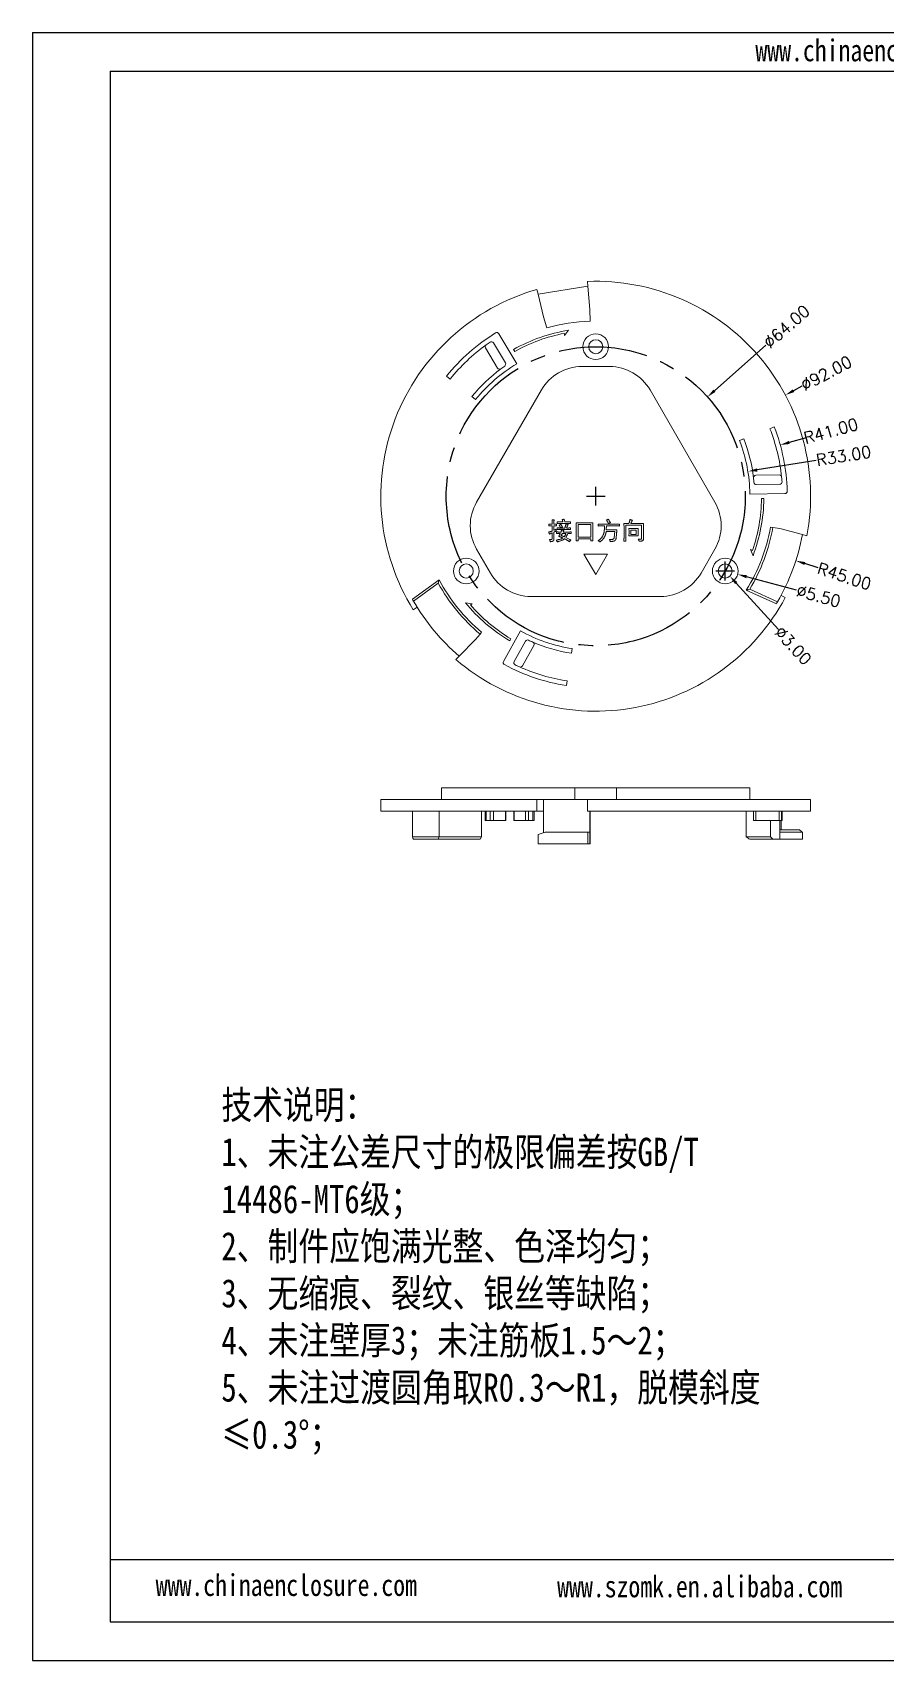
# Model space of a CAD drawing. Header units: inches. Extents: x -602 to 2189, y 557 to 1254.
# Drawn here: x 1696.6 to 1879.2, y 557.2 to 905.6 of the extents above; entities that cross this region are included whole.
import ezdxf

# ---------------------------------------------------------------- set-up
doc = ezdxf.new("R2010")
doc.units = ezdxf.units.IN
doc.linetypes.add('CENTER2', pattern=[28.575, 19.05, -3.175, 3.175, -3.175])
doc.layers.add('文字', color=81, linetype='Continuous')
doc.styles.get("Standard").update_dxf_attribs({"font": 'txt', "bigfont": 'gbcbig.shx'})
doc.styles.add('宋体', font='', dxfattribs={"width": 0.8, "height": 3.5})
doc.styles.get('宋体').set_extended_font_data('SimSun')
doc.dimstyles.new('2.5', dxfattribs={"dimtxt": 2.5, "dimasz": 2, "dimexe": 0.18, "dimexo": 0.0625, "dimgap": 0.09, "dimtad": 0, "dimzin": 0, "dimdsep": 46, "dimtxsty": 'Standard', "dimcen": 2, "dimclrd": 3, "dimclre": 3, "dimclrt": 256, "dimadec": 0, "dimazin": 0, "dimtfac": 1, "dimtofl": 0, "dimtmove": 0, "dimatfit": 3, "dimfxl": 1, "dimtolj": 1, "dimtzin": 0, "dimarcsym": 0})

# ---------------------------------------------------------------- blocks, each defined once
blk = doc.blocks.new('*D3')
at = {"color": 3, "lineweight": -2}
for p, q in [((1861.3, 829.87), (1859.53, 828.92)), ((1817.18, 804.34), (1817.18, 808.34)), ((1815.18, 806.34), (1819.18, 806.34))]:
    blk.add_line(p, q, dxfattribs=at)
at = {"color": 3}
blk.add_solid([(1859.38, 829.22), (1859.69, 828.63), (1857.77, 827.98)], dxfattribs=at)
at = {"layer": 'Defpoints', "color": 0}
for p in [(1857.77, 827.98), (1776.59, 784.69)]:
    blk.add_point(p, dxfattribs=at)
at = {"insert": (1866.52, 832.65), "char_height": 2.5, "attachment_point": 5, "rotation": 28.0687}
blk.add_mtext('\\A1;∅92.00', dxfattribs=at)
blk = doc.blocks.new('*D11')
at = {"color": 3, "lineweight": -2}
for p, q in [((1853.6, 838.7), (1842.6, 828.92)), ((1817.18, 804.34), (1817.18, 808.34)), ((1815.18, 806.34), (1819.18, 806.34))]:
    blk.add_line(p, q, dxfattribs=at)
at = {"color": 3}
blk.add_solid([(1842.38, 829.17), (1842.82, 828.67), (1841.1, 827.59)], dxfattribs=at)
at = {"layer": 'Defpoints', "color": 0}
for p in [(1841.1, 827.59), (1793.25, 785.09)]:
    blk.add_point(p, dxfattribs=at)
at = {"insert": (1858.03, 842.63), "char_height": 2.5, "attachment_point": 5, "rotation": 41.6145}
blk.add_mtext('\\A1;∅64.00', dxfattribs=at)
blk = doc.blocks.new('*D148')
at = {"color": 3, "lineweight": -2}
for p, q in [((1862.21, 818.84), (1858.61, 817.84)), ((1817.18, 804.34), (1817.18, 808.34)), ((1815.18, 806.34), (1819.18, 806.34))]:
    blk.add_line(p, q, dxfattribs=at)
at = {"color": 3}
blk.add_solid([(1858.52, 818.16), (1858.7, 817.52), (1856.68, 817.31)], dxfattribs=at)
at = {"layer": 'Defpoints', "color": 0}
for p in [(1856.68, 817.31), (1817.18, 806.34)]:
    blk.add_point(p, dxfattribs=at)
at = {"insert": (1867.52, 820.31), "char_height": 2.5, "attachment_point": 5, "rotation": 15.5133}
blk.add_mtext('\\A1;R41.00', dxfattribs=at)
blk = doc.blocks.new('*D149')
at = {"color": 3, "lineweight": -2}
for p, q in [((1864.4, 814.02), (1851.72, 811.96)), ((1817.18, 804.34), (1817.18, 808.34)), ((1815.18, 806.34), (1819.18, 806.34))]:
    blk.add_line(p, q, dxfattribs=at)
at = {"color": 3}
blk.add_solid([(1851.67, 812.29), (1851.78, 811.63), (1849.75, 811.64)], dxfattribs=at)
at = {"layer": 'Defpoints', "color": 0}
for p in [(1849.75, 811.64), (1817.18, 806.34)]:
    blk.add_point(p, dxfattribs=at)
at = {"insert": (1870.25, 814.98), "char_height": 2.5, "attachment_point": 5, "rotation": 9.2425}
blk.add_mtext('\\A1;R33.00', dxfattribs=at)
blk = doc.blocks.new('*D150')
at = {"color": 3, "lineweight": -2}
for p, q in [((1844.89, 788.34), (1844.89, 792.34)), ((1842.89, 790.34), (1846.89, 790.34)), ((1860.16, 786.24), (1849.48, 789.11))]:
    blk.add_line(p, q, dxfattribs=at)
at = {"color": 3}
blk.add_solid([(1849.56, 789.43), (1849.39, 788.79), (1847.55, 789.63)], dxfattribs=at)
at = {"layer": 'Defpoints', "color": 0}
for p in [(1842.23, 791.05), (1847.55, 789.63)]:
    blk.add_point(p, dxfattribs=at)
at = {"insert": (1864.88, 784.98), "char_height": 2.5, "attachment_point": 5, "rotation": 344.9868}
blk.add_mtext('\\A1;∅5.50', dxfattribs=at)
blk = doc.blocks.new('*D151')
at = {"color": 3, "lineweight": -2}
for p, q in [((1844.89, 788.34), (1844.89, 792.34)), ((1842.89, 790.34), (1846.89, 790.34)), ((1856.3, 777.82), (1847.25, 787.75))]:
    blk.add_line(p, q, dxfattribs=at)
at = {"color": 3}
blk.add_solid([(1847.49, 787.98), (1847, 787.53), (1845.9, 789.23)], dxfattribs=at)
at = {"layer": 'Defpoints', "color": 0}
for p in [(1843.88, 791.45), (1845.9, 789.23)]:
    blk.add_point(p, dxfattribs=at)
at = {"insert": (1859.45, 774.36), "char_height": 2.5, "attachment_point": 5, "rotation": 312.3389}
blk.add_mtext('\\A1;∅3.00', dxfattribs=at)
blk = doc.blocks.new('*D152')
at = {"color": 3, "lineweight": -2}
for p, q in [((1817.18, 804.34), (1817.18, 808.34)), ((1815.18, 806.34), (1819.18, 806.34)), ((1864.77, 791.02), (1861.92, 791.94))]:
    blk.add_line(p, q, dxfattribs=at)
at = {"color": 3}
blk.add_solid([(1862.02, 792.25), (1861.81, 791.62), (1860.01, 792.55)], dxfattribs=at)
at = {"layer": 'Defpoints', "color": 0}
for p in [(1817.18, 806.34), (1860.01, 792.55)]:
    blk.add_point(p, dxfattribs=at)
at = {"insert": (1870.4, 789.21), "char_height": 2.5, "attachment_point": 5, "rotation": 342.1561}
blk.add_mtext('\\A1;R45.00', dxfattribs=at)

msp = doc.modelspace()

# ---------------------------------------------------------------- linework, layer by layer
for p, q in [((1696.614, 905.565), (2189.302, 905.565)), ((1696.614, 905.565), (1696.614, 557.2)), ((1713.203, 897.271), (2181.007, 897.271)), ((1713.203, 897.271), (1713.203, 565.495)), ((1882.409, 578.766), (1713.203, 578.766)), ((1713.203, 565.495), (2181.007, 565.495)), ((1696.614, 557.2), (2189.302, 557.2))]:
    msp.add_line(p, q)
at = {"color": 7, "linetype": 'Continuous', "lineweight": 15}
for p, q in [((1804.597, 850.585), (1804.834, 849.614)), ((1815.517, 851.309), (1804.834, 849.614)), ((1815.517, 851.309), (1815.442, 852.306)), ((1815.896, 846.319), (1815.517, 851.309)), ((1804.834, 849.614), (1806.019, 844.751)), ((1806.019, 844.751), (1806.717, 842.35)), ((1815.976, 843.82), (1815.896, 846.319)), ((1800.273, 834.68), (1796.433, 841.119)), ((1810.466, 840.733), (1811.37, 841.868)), ((1810.466, 841.199), (1810.466, 840.733)), ((1793.588, 838.08), (1796.161, 833.767)), ((1797.833, 834.866), (1795.266, 839.17)), ((1799.602, 837.757), (1799.858, 837.328)), ((1820.147, 834.089), (1814.208, 834.089)), ((1785.232, 832.038), (1786.011, 831.411)), ((1790.686, 827.651), (1791.465, 827.024)), ((1805.548, 829.089), (1791.661, 805.036)), ((1842.695, 805.036), (1828.808, 829.089)), ((1855.407, 821.156), (1854.475, 820.795)), ((1848.88, 818.626), (1847.948, 818.265)), ((1856.462, 810.898), (1851.44, 810.827)), ((1851.555, 808.828), (1856.566, 808.9)), ((1850.175, 806.809), (1857.671, 806.915)), ((1853.175, 805.851), (1852.674, 805.844)), ((1807.829, 801.317), (1808.279, 801.317)), ((1810.428, 801.44), (1810.592, 800.867)), ((1807.153, 799.987), (1807.153, 800.396)), ((1807.726, 800.355), (1807.869, 800.355)), ((1807.869, 800.007), (1807.726, 800.007)), ((1807.869, 800.355), (1807.869, 800.969)), ((1807.869, 798.902), (1807.869, 800.007)), ((1807.869, 797.347), (1807.869, 798.513)), ((1808.238, 800.969), (1808.238, 800.355)), ((1808.238, 800.007), (1808.238, 799.045)), ((1808.238, 798.657), (1808.238, 797.183)), ((1808.75, 800.376), (1808.75, 799.987)), ((1808.791, 798.329), (1808.791, 798.718)), ((1808.913, 799.189), (1808.913, 799.578)), ((1808.954, 800.519), (1808.954, 800.888)), ((1809.241, 798.677), (1809.732, 798.677)), ((1809.589, 798.35), (1809.261, 798.35)), ((1809.343, 799.537), (1810.551, 799.537)), ((1811.39, 799.209), (1809.384, 799.209)), ((1809.445, 800.867), (1810.141, 800.867)), ((1811.308, 800.54), (1809.507, 800.54)), ((1810.796, 798.35), (1810.019, 798.35)), ((1810.182, 798.677), (1811.492, 798.677)), ((1810.592, 800.867), (1811.288, 800.867)), ((1810.94, 799.537), (1811.349, 799.537)), ((1811.533, 798.35), (1811.185, 798.35)), ((1811.779, 800.888), (1811.779, 800.519)), ((1811.779, 799.578), (1811.779, 799.189)), ((1811.943, 798.698), (1811.943, 798.329)), ((1812.966, 800.642), (1816.589, 800.642)), ((1812.986, 797.572), (1812.986, 799.721)), ((1816.159, 800.294), (1813.396, 800.294)), ((1813.396, 800.294), (1813.396, 797.551)), ((1816.159, 797.551), (1816.159, 800.294)), ((1816.568, 799.721), (1816.568, 797.572)), ((1817.735, 799.967), (1817.735, 800.376)), ((1818.451, 800.355), (1821.501, 800.355)), ((1819.045, 799.987), (1818.472, 799.987)), ((1821.255, 798.8), (1819.413, 798.8)), ((1819.434, 799.168), (1821.726, 799.168)), ((1821.562, 799.987), (1819.454, 799.987)), ((1821.133, 797.469), (1821.255, 798.8)), ((1821.644, 798.391), (1821.522, 797.265)), ((1822.299, 800.376), (1822.299, 799.967)), ((1823.22, 800.519), (1824.285, 800.519)), ((1823.241, 797.572), (1823.241, 799.782)), ((1823.65, 800.151), (1823.65, 796.712)), ((1826.986, 800.151), (1823.65, 800.151)), ((1824.285, 799.434), (1826.27, 799.434)), ((1826.27, 797.858), (1824.285, 797.858)), ((1824.305, 798.431), (1824.305, 798.943)), ((1824.714, 800.519), (1827.416, 800.519)), ((1825.82, 799.107), (1824.714, 799.107)), ((1824.714, 799.107), (1824.714, 798.186)), ((1824.714, 798.186), (1825.82, 798.186)), ((1825.82, 798.186), (1825.82, 799.107)), ((1826.25, 798.902), (1826.25, 798.431)), ((1826.986, 797.388), (1826.986, 800.151)), ((1827.396, 799.803), (1827.396, 797.306)), ((1854.602, 799.746), (1855.094, 799.659)), ((1856.571, 799.399), (1855.094, 799.659)), ((1861.424, 798.137), (1856.571, 799.399)), ((1862.394, 797.884), (1861.424, 798.137)), ((1791.661, 795.036), (1794.63, 789.892)), ((1813.396, 796.774), (1812.966, 796.774)), ((1813.396, 797.551), (1816.159, 797.551)), ((1813.396, 797.203), (1813.396, 796.774)), ((1816.159, 797.203), (1813.396, 797.203)), ((1816.159, 796.774), (1816.159, 797.203)), ((1816.589, 796.774), (1816.159, 796.774)), ((1823.65, 796.712), (1823.22, 796.712)), ((1839.725, 789.892), (1842.695, 795.036)), ((1850.723, 794.722), (1850.32, 794.954)), ((1850.32, 794.954), (1850.85, 793.605)), ((1819.712, 793.962), (1814.643, 793.962)), ((1814.643, 793.962), (1817.178, 789.573)), ((1817.178, 789.573), (1819.712, 793.962)), ((1777.918, 784.347), (1783.634, 788.483)), ((1783.466, 787.744), (1778.166, 783.909)), ((1803.291, 784.892), (1831.065, 784.892)), ((1855.854, 783.335), (1849.413, 786.218)), ((1850.137, 786.442), (1856.109, 783.769)), ((1856.842, 785.084), (1857.757, 784.675)), ((1778.939, 782.617), (1778.126, 782.029)), ((1790.747, 783.33), (1789.313, 783.545)), ((1790.344, 783.097), (1790.747, 783.33)), ((1792.756, 777.226), (1792.435, 776.843)), ((1801.086, 777.529), (1797.43, 770.983)), ((1787.951, 772.122), (1791.471, 775.694)), ((1791.471, 775.694), (1792.435, 776.843)), ((1798.757, 775.409), (1799.001, 775.846)), ((1802.145, 775.323), (1799.701, 770.948)), ((1801.484, 770.039), (1803.934, 774.424)), ((1811.968, 772.741), (1812.121, 773.729)), ((1787.248, 771.408), (1787.951, 772.122)), ((1810.895, 765.823), (1811.048, 766.812)), ((1784.178, 743.919), (1784.178, 741.419)), ((1784.178, 743.919), (1812.733, 743.919)), ((1812.733, 743.919), (1812.733, 741.419)), ((1812.733, 743.919), (1821.623, 743.919)), ((1821.623, 741.419), (1821.623, 743.919)), ((1821.623, 743.919), (1850.178, 743.919)), ((1850.178, 741.419), (1850.178, 743.919)), ((1771.178, 741.419), (1771.178, 738.919)), ((1771.178, 741.419), (1804.597, 741.419)), ((1771.178, 738.919), (1804.597, 738.919)), ((1777.918, 733.419), (1777.918, 738.919)), ((1783.634, 733.419), (1783.634, 738.919)), ((1792.756, 733.419), (1792.756, 738.919)), ((1793.517, 738.919), (1793.517, 736.919)), ((1793.724, 738.919), (1793.724, 736.919)), ((1797.904, 736.919), (1797.904, 738.919)), ((1799.638, 738.919), (1799.638, 736.919)), ((1803.695, 736.919), (1803.695, 738.919)), ((1803.997, 736.919), (1803.997, 738.919)), ((1804.597, 741.419), (1804.597, 738.919)), ((1806.019, 741.419), (1804.597, 741.419)), ((1804.597, 738.919), (1806.019, 738.919)), ((1806.019, 741.419), (1806.019, 738.919)), ((1815.442, 741.419), (1806.019, 741.419)), ((1806.019, 734.318), (1806.019, 738.919)), ((1815.442, 741.419), (1815.442, 738.919)), ((1815.442, 741.419), (1863.178, 741.419)), ((1815.442, 738.919), (1863.178, 738.919)), ((1815.896, 734.419), (1815.896, 738.919)), ((1815.976, 731.919), (1815.976, 738.919)), ((1849.413, 733.419), (1849.413, 738.919)), ((1850.947, 738.919), (1850.947, 736.919)), ((1851.44, 738.919), (1851.44, 736.919)), ((1856.462, 736.919), (1856.462, 738.919)), ((1856.966, 738.919), (1856.966, 736.919)), ((1857.059, 736.919), (1857.059, 738.919)), ((1863.178, 738.919), (1863.178, 741.419)), ((1793.724, 736.919), (1793.517, 736.919)), ((1794.554, 736.919), (1793.724, 736.919)), ((1795.266, 736.919), (1794.554, 736.919)), ((1797.833, 736.919), (1795.266, 736.919)), ((1797.904, 736.919), (1797.833, 736.919)), ((1799.701, 736.919), (1799.638, 736.919)), ((1802.145, 736.919), (1799.701, 736.919)), ((1802.793, 736.919), (1802.145, 736.919)), ((1803.695, 736.919), (1802.793, 736.919)), ((1803.997, 736.919), (1803.695, 736.919)), ((1851.44, 736.919), (1850.947, 736.919)), ((1856.462, 736.919), (1851.44, 736.919)), ((1854.602, 733.419), (1854.602, 736.919)), ((1856.966, 736.919), (1856.462, 736.919)), ((1856.571, 734.419), (1856.571, 736.919)), ((1856.842, 734.919), (1856.842, 736.919)), ((1857.058, 736.919), (1856.966, 736.919)), ((1857.059, 736.919), (1857.058, 736.919)), ((1777.918, 733.419), (1783.634, 733.419)), ((1783.466, 732.919), (1778.166, 732.919)), ((1792.435, 732.919), (1783.466, 732.919)), ((1783.634, 733.419), (1792.756, 733.419)), ((1792.756, 733.419), (1792.435, 732.919)), ((1806.32, 734.419), (1804.834, 733.919)), ((1804.834, 733.919), (1804.834, 731.919)), ((1815.517, 731.919), (1804.834, 731.919)), ((1815.517, 734.419), (1806.32, 734.419)), ((1815.517, 734.419), (1815.517, 731.919)), ((1815.896, 734.419), (1815.517, 734.419)), ((1815.896, 731.919), (1815.517, 731.919)), ((1815.896, 731.919), (1815.896, 734.419)), ((1815.976, 731.919), (1815.896, 731.919)), ((1849.413, 733.419), (1854.602, 733.419)), ((1855.094, 732.919), (1850.137, 732.919)), ((1854.602, 733.419), (1855.094, 732.919)), ((1856.571, 732.919), (1855.094, 732.919)), ((1856.571, 734.919), (1860.779, 734.919)), ((1856.571, 732.919), (1856.571, 734.419)), ((1861.424, 734.419), (1856.571, 734.419)), ((1861.424, 732.919), (1856.571, 732.919)), ((1861.424, 734.419), (1861.424, 732.919))]:
    msp.add_line(p, q, dxfattribs=at)
at = {"color": 8, "linetype": 'Continuous', "lineweight": 15}
for p, q in [((1794.554, 736.919), (1794.554, 738.919)), ((1795.266, 738.919), (1795.266, 736.919)), ((1797.833, 736.919), (1797.833, 738.919)), ((1799.701, 738.919), (1799.701, 736.919)), ((1802.145, 736.919), (1802.145, 738.919)), ((1802.793, 738.919), (1802.793, 736.919)), ((1857.058, 736.919), (1857.058, 738.919))]:
    msp.add_line(p, q, dxfattribs=at)
at = {"color": 7, "linetype": 'Continuous', "lineweight": 15}
for centre, radius in [((1817.178, 838.339), 2.75), ((1817.178, 838.339), 1.5), ((1789.465, 790.339), 2.75), ((1789.465, 790.339), 1.5), ((1844.891, 790.339), 2.75), ((1844.891, 790.339), 1.5)]:
    msp.add_circle(centre, radius, dxfattribs=at)
at = {"color": 1, "linetype": 'CENTER2'}
msp.add_circle((1817.178, 806.339), 32, dxfattribs=at)
at = {"color": 7, "linetype": 'Continuous', "lineweight": 15}
for centre, radius, start, end in [((1817.178, 806.339), 46, 105.87251, 211.9031), ((1817.178, 806.339), 46, 349.40896, 92.16317), ((1817.178, 806.339), 37.5, 91.83708, 106.19859), ((1817.178, 806.339), 41, 121.52236, 141.18524), ((1796.003, 840.863), 0.5, 30.81499, 121.52236), ((1817.178, 806.339), 36, 99.28399, 119.22323), ((1817.178, 806.339), 35.5, 100.89759, 119.20081), ((1817.178, 806.339), 40, 125.8985, 141.18524), ((1794.017, 838.336), 0.5, 125.8985, 210.81499), ((1817.178, 806.339), 40, 124.44373, 125.8985), ((1794.837, 838.914), 0.5, 30.81499, 124.44373), ((1817.178, 806.339), 34, 126.63762, 141.18524), ((1817.178, 806.339), 33, 120.81499, 141.18524), ((1796.59, 834.023), 0.5, 210.81499, 306.63762), ((1817.178, 806.339), 34, 124.9705, 126.63762), ((1797.404, 834.61), 0.5, 304.9705, 30.81499), ((1814.208, 824.089), 10, 90, 150), ((1820.147, 824.089), 10, 30, 90), ((1817.178, 806.339), 40, 5.8985, 21.18524), ((1817.178, 806.339), 41, 1.52236, 21.18524), ((1817.178, 806.339), 33, 0.81499, 21.18524), ((1817.178, 806.339), 34, 6.63762, 21.18524), ((1851.447, 810.327), 0.5, 90.81499, 186.63762), ((1817.178, 806.339), 34, 4.9705, 6.63762), ((1851.548, 809.328), 0.5, 184.9705, 270.81499), ((1856.469, 810.398), 0.5, 5.8985, 90.81499), ((1856.559, 809.4), 0.5, 270.81499, 4.44373), ((1817.178, 806.339), 40, 4.44373, 5.8985), ((1800.321, 800.036), 10, 150, 210), ((1834.035, 800.036), 10, 330, 30), ((1817.178, 806.339), 35.5, 340.89759, 359.20081), ((1817.178, 806.339), 36, 339.28399, 359.22323), ((1857.664, 807.415), 0.5, 270.81499, 1.52236), ((1817.178, 806.339), 38, 328.02761, 350.00806), ((1817.178, 806.339), 38.5, 328.88067, 350.00806), ((1817.178, 806.339), 45, 329.89703, 349.49769), ((1817.178, 806.339), 38.5, 208.88067, 230.00806), ((1817.178, 806.339), 38, 208.02761, 230.00806), ((1803.291, 794.892), 10, 210, 270), ((1831.065, 794.892), 10, 270, 330), ((1817.178, 806.339), 45, 209.25652, 209.89703), ((1817.178, 806.339), 45, 209.89703, 229.49769), ((1817.178, 806.339), 46, 229.40896, 331.9031), ((1817.178, 806.339), 36, 219.28399, 239.22323), ((1817.178, 806.339), 35.5, 220.89759, 239.20081), ((1817.178, 806.339), 45, 329.25652, 329.89703), ((1817.178, 806.339), 33, 240.81499, 261.18524), ((1802.581, 775.079), 0.5, 64.9705, 150.81499), ((1817.178, 806.339), 34, 244.9705, 246.63762), ((1803.497, 774.668), 0.5, 330.81499, 66.63762), ((1817.178, 806.339), 34, 246.63762, 261.18524), ((1797.867, 770.74), 0.5, 150.81499, 241.52236), ((1817.178, 806.339), 41, 241.52236, 261.18524), ((1800.138, 770.704), 0.5, 150.81499, 244.44373), ((1817.178, 806.339), 40, 244.44373, 245.8985), ((1801.048, 770.283), 0.5, 245.8985, 330.81499), ((1817.178, 806.339), 40, 245.8985, 261.18524)]:
    msp.add_arc(centre, radius, start, end, dxfattribs=at)
for centre, major_axis, ratio, start_param, end_param in [((1817.178, 728.222), (-40.076, 40.076), 0.5107443, 0.9828288, 0.9940077), ((1817.178, 734.952), (44.999, -1.938), 0.1610108, 0.1902339, 0.2569605)]:
    msp.add_ellipse(centre, major_axis=major_axis, ratio=ratio, start_param=start_param, end_param=end_param, dxfattribs=at)
for points, knots in [([(1807.869, 800.969), (1807.869, 800.992), (1807.868, 801.042), (1807.86, 801.122), (1807.847, 801.216), (1807.835, 801.282), (1807.829, 801.317)], [0, 0, 0, 0, 0.1924467, 0.4246916, 0.6930332, 1, 1, 1, 1]), ([(1808.279, 801.317), (1808.272, 801.282), (1808.26, 801.216), (1808.249, 801.122), (1808.239, 801.042), (1808.238, 800.992), (1808.238, 800.969)], [0, 0, 0, 0, 0.3069903, 0.5750649, 0.8075386, 1, 1, 1, 1]), ([(1809.998, 801.338), (1810.043, 801.348), (1810.127, 801.366), (1810.243, 801.392), (1810.342, 801.416), (1810.401, 801.433), (1810.428, 801.44)], [0, 0, 0, 0, 0.31091183, 0.58182274, 0.81148362, 1, 1, 1, 1]), ([(1810.141, 800.867), (1810.135, 800.895), (1810.121, 800.948), (1810.103, 801.025), (1810.084, 801.094), (1810.066, 801.157), (1810.049, 801.212), (1810.03, 801.26), (1810.016, 801.302), (1810.004, 801.327), (1809.998, 801.338)], [0, 0, 0, 0, 0.1741948, 0.3342142, 0.4793519, 0.6122301, 0.7299401, 0.8330852, 0.9236278, 1, 1, 1, 1]), ([(1819.495, 801.215), (1819.557, 801.25), (1819.682, 801.322), (1819.803, 801.4), (1819.864, 801.44)], [0, 0, 0, 0, 0.4940514, 1, 1, 1, 1]), ([(1819.864, 801.44), (1819.902, 801.381), (1819.978, 801.261), (1820.09, 801.075), (1820.204, 800.882), (1820.277, 800.75), (1820.314, 800.683)], [0, 0, 0, 0, 0.2393593, 0.4848448, 0.7389011, 1, 1, 1, 1]), ([(1824.285, 800.519), (1824.31, 800.586), (1824.36, 800.717), (1824.41, 800.885), (1824.443, 801.021), (1824.468, 801.127), (1824.489, 801.241), (1824.503, 801.318), (1824.51, 801.358)], [0, 0, 0, 0, 0.24764279, 0.48290999, 0.60222495, 0.72811613, 0.86028534, 1, 1, 1, 1]), ([(1824.51, 801.358), (1824.539, 801.349), (1824.596, 801.331), (1824.677, 801.303), (1824.752, 801.281), (1824.82, 801.262), (1824.88, 801.245), (1824.933, 801.232), (1824.98, 801.222), (1825.008, 801.217), (1825.022, 801.215)], [0, 0, 0, 0, 0.1753264, 0.3357772, 0.483211, 0.6149658, 0.7318433, 0.8358948, 0.9247862, 1, 1, 1, 1]), ([(1807.092, 798.657), (1807.133, 798.667), (1807.213, 798.687), (1807.33, 798.717), (1807.439, 798.748), (1807.54, 798.778), (1807.633, 798.81), (1807.719, 798.839), (1807.797, 798.871), (1807.846, 798.892), (1807.869, 798.902)], [0, 0, 0, 0, 0.1569002, 0.303679, 0.4426436, 0.5715487, 0.6918856, 0.8031429, 0.9060372, 1, 1, 1, 1]), ([(1807.276, 798.206), (1807.26, 798.254), (1807.229, 798.343), (1807.182, 798.467), (1807.138, 798.57), (1807.106, 798.629), (1807.092, 798.657)], [0, 0, 0, 0, 0.3115175, 0.5814353, 0.8106934, 1, 1, 1, 1]), ([(1807.153, 800.396), (1807.203, 800.39), (1807.302, 800.377), (1807.448, 800.366), (1807.589, 800.356), (1807.681, 800.356), (1807.726, 800.355)], [0, 0, 0, 0, 0.2642764, 0.5196137, 0.7639611, 1, 1, 1, 1]), ([(1807.726, 800.007), (1807.631, 800.007), (1807.439, 800.005), (1807.249, 799.993), (1807.153, 799.987)], [0, 0, 0, 0, 0.4996934, 1, 1, 1, 1]), ([(1807.869, 798.513), (1807.854, 798.507), (1807.821, 798.494), (1807.768, 798.47), (1807.706, 798.44), (1807.636, 798.404), (1807.558, 798.363), (1807.471, 798.316), (1807.376, 798.263), (1807.31, 798.226), (1807.276, 798.206)], [0, 0, 0, 0, 0.0722026, 0.1604834, 0.2623918, 0.3805123, 0.5123438, 0.6594468, 0.8228391, 1, 1, 1, 1]), ([(1808.238, 800.355), (1808.274, 800.356), (1808.351, 800.357), (1808.472, 800.361), (1808.607, 800.366), (1808.701, 800.373), (1808.75, 800.376)], [0, 0, 0, 0, 0.2116709, 0.4500773, 0.7123174, 1, 1, 1, 1]), ([(1808.75, 799.987), (1808.701, 799.99), (1808.607, 799.996), (1808.472, 800.002), (1808.351, 800.006), (1808.274, 800.007), (1808.238, 800.007)], [0, 0, 0, 0, 0.2876826, 0.5499227, 0.7883291, 1, 1, 1, 1]), ([(1808.238, 799.045), (1808.248, 799.051), (1808.27, 799.064), (1808.308, 799.084), (1808.355, 799.107), (1808.41, 799.134), (1808.472, 799.164), (1808.544, 799.196), (1808.623, 799.233), (1808.679, 799.258), (1808.709, 799.271)], [0, 0, 0, 0, 0.0650243, 0.1475429, 0.2482048, 0.3644602, 0.4976332, 0.6477418, 0.815397, 1, 1, 1, 1]), ([(1808.729, 798.882), (1808.7, 798.869), (1808.643, 798.843), (1808.563, 798.807), (1808.49, 798.775), (1808.425, 798.745), (1808.367, 798.718), (1808.317, 798.695), (1808.275, 798.674), (1808.25, 798.662), (1808.238, 798.657)], [0, 0, 0, 0, 0.1783254, 0.3428351, 0.4903949, 0.6228602, 0.7402344, 0.8425227, 0.9284715, 1, 1, 1, 1]), ([(1808.709, 799.271), (1808.709, 799.229), (1808.709, 799.152), (1808.713, 799.046), (1808.718, 798.958), (1808.726, 798.905), (1808.729, 798.882)], [0, 0, 0, 0, 0.318998, 0.5914668, 0.8176187, 1, 1, 1, 1]), ([(1808.791, 798.718), (1808.8, 798.716), (1808.822, 798.712), (1808.86, 798.708), (1808.904, 798.702), (1808.957, 798.697), (1809.017, 798.692), (1809.085, 798.688), (1809.16, 798.682), (1809.213, 798.679), (1809.241, 798.677)], [0, 0, 0, 0, 0.0663999, 0.1491266, 0.2486912, 0.3649137, 0.4978192, 0.6489744, 0.8152911, 1, 1, 1, 1]), ([(1809.261, 798.35), (1809.21, 798.349), (1809.117, 798.349), (1808.988, 798.345), (1808.881, 798.34), (1808.818, 798.332), (1808.791, 798.329)], [0, 0, 0, 0, 0.3231856, 0.5966313, 0.8220917, 1, 1, 1, 1]), ([(1808.913, 799.578), (1808.961, 799.575), (1809.048, 799.569), (1809.167, 799.558), (1809.263, 799.549), (1809.319, 799.54), (1809.343, 799.537)], [0, 0, 0, 0, 0.3290043, 0.6056555, 0.8297238, 1, 1, 1, 1]), ([(1809.384, 799.209), (1809.356, 799.209), (1809.293, 799.208), (1809.187, 799.204), (1809.058, 799.198), (1808.964, 799.192), (1808.913, 799.189)], [0, 0, 0, 0, 0.1769767, 0.40232614, 0.67609303, 1, 1, 1, 1]), ([(1808.954, 800.888), (1808.99, 800.884), (1809.065, 800.877), (1809.183, 800.872), (1809.311, 800.868), (1809.399, 800.867), (1809.445, 800.867)], [0, 0, 0, 0, 0.2196466, 0.4588681, 0.7194641, 1, 1, 1, 1]), ([(1809.507, 800.54), (1809.454, 800.539), (1809.354, 800.539), (1809.209, 800.535), (1809.077, 800.529), (1808.994, 800.522), (1808.954, 800.519)], [0, 0, 0, 0, 0.2850551, 0.5455201, 0.7842206, 1, 1, 1, 1]), ([(1809.261, 797.776), (1809.272, 797.793), (1809.294, 797.828), (1809.329, 797.883), (1809.367, 797.945), (1809.405, 798.014), (1809.448, 798.088), (1809.493, 798.17), (1809.54, 798.258), (1809.572, 798.318), (1809.589, 798.35)], [0, 0, 0, 0, 0.0888435, 0.1878994, 0.2975636, 0.4178865, 0.547465, 0.6877393, 0.8387373, 1, 1, 1, 1]), ([(1810.121, 797.408), (1810.103, 797.416), (1810.062, 797.434), (1809.993, 797.464), (1809.909, 797.5), (1809.809, 797.544), (1809.693, 797.592), (1809.563, 797.648), (1809.418, 797.711), (1809.315, 797.754), (1809.261, 797.776)], [0, 0, 0, 0, 0.0627934, 0.1433621, 0.241382, 0.3579201, 0.4915952, 0.6433603, 0.8125795, 1, 1, 1, 1]), ([(1809.343, 800.151), (1809.379, 800.168), (1809.448, 800.2), (1809.546, 800.251), (1809.633, 800.302), (1809.686, 800.338), (1809.712, 800.355)], [0, 0, 0, 0, 0.28280323, 0.54231441, 0.78229193, 1, 1, 1, 1]), ([(1809.65, 799.578), (1809.637, 799.609), (1809.61, 799.67), (1809.571, 799.758), (1809.531, 799.839), (1809.493, 799.914), (1809.455, 799.983), (1809.417, 800.044), (1809.381, 800.101), (1809.355, 800.134), (1809.343, 800.151)], [0, 0, 0, 0, 0.1572892, 0.3051282, 0.4434825, 0.5729957, 0.6927308, 0.8044243, 0.9060295, 1, 1, 1, 1]), ([(1810.06, 799.741), (1810.033, 799.733), (1809.984, 799.717), (1809.913, 799.694), (1809.851, 799.671), (1809.795, 799.651), (1809.749, 799.63), (1809.708, 799.613), (1809.676, 799.595), (1809.658, 799.583), (1809.65, 799.578)], [0, 0, 0, 0, 0.1854225, 0.353484, 0.5031758, 0.6366113, 0.7525443, 0.8522882, 0.9343816, 1, 1, 1, 1]), ([(1809.712, 800.355), (1809.731, 800.322), (1809.769, 800.258), (1809.824, 800.166), (1809.874, 800.079), (1809.921, 800), (1809.961, 799.926), (1809.999, 799.859), (1810.03, 799.798), (1810.05, 799.76), (1810.06, 799.741)], [0, 0, 0, 0, 0.1637266, 0.3158537, 0.4573123, 0.5877165, 0.7078756, 0.816039, 0.913069, 1, 1, 1, 1]), ([(1809.732, 798.677), (1809.744, 798.705), (1809.766, 798.759), (1809.795, 798.836), (1809.822, 798.907), (1809.844, 798.971), (1809.863, 799.03), (1809.877, 799.082), (1809.889, 799.127), (1809.894, 799.155), (1809.896, 799.168)], [0, 0, 0, 0, 0.17502515, 0.33459992, 0.47980493, 0.61290229, 0.72936591, 0.8339474, 0.92432291, 1, 1, 1, 1]), ([(1810.019, 798.35), (1809.99, 798.308), (1809.936, 798.23), (1809.864, 798.12), (1809.802, 798.026), (1809.768, 797.967), (1809.752, 797.94)], [0, 0, 0, 0, 0.3104243, 0.5803575, 0.8107224, 1, 1, 1, 1]), ([(1809.752, 797.94), (1809.79, 797.927), (1809.864, 797.901), (1809.969, 797.862), (1810.066, 797.825), (1810.154, 797.789), (1810.235, 797.753), (1810.307, 797.719), (1810.371, 797.687), (1810.41, 797.664), (1810.428, 797.654)], [0, 0, 0, 0, 0.1641355, 0.3172523, 0.4576962, 0.588172, 0.7078034, 0.8162575, 0.9136179, 1, 1, 1, 1]), ([(1809.896, 799.168), (1809.924, 799.157), (1809.977, 799.135), (1810.053, 799.104), (1810.122, 799.075), (1810.185, 799.052), (1810.24, 799.03), (1810.288, 799.011), (1810.33, 798.997), (1810.355, 798.988), (1810.367, 798.984)], [0, 0, 0, 0, 0.1781951, 0.3416306, 0.4889179, 0.6222923, 0.7400649, 0.8411456, 0.9283915, 1, 1, 1, 1]), ([(1810.367, 798.984), (1810.361, 798.978), (1810.348, 798.965), (1810.331, 798.94), (1810.311, 798.91), (1810.289, 798.875), (1810.264, 798.834), (1810.239, 798.787), (1810.211, 798.734), (1810.192, 798.697), (1810.182, 798.677)], [0, 0, 0, 0, 0.0687411, 0.1531957, 0.25216, 0.368764, 0.5012932, 0.6505893, 0.8177609, 1, 1, 1, 1]), ([(1810.428, 797.654), (1810.449, 797.686), (1810.491, 797.748), (1810.55, 797.842), (1810.604, 797.932), (1810.653, 798.02), (1810.696, 798.106), (1810.735, 798.189), (1810.769, 798.27), (1810.787, 798.323), (1810.796, 798.35)], [0, 0, 0, 0, 0.1461497, 0.2859458, 0.4197759, 0.5469379, 0.6684162, 0.7847933, 0.8949523, 1, 1, 1, 1]), ([(1810.551, 799.537), (1810.567, 799.582), (1810.6, 799.67), (1810.643, 799.801), (1810.684, 799.926), (1810.72, 800.046), (1810.751, 800.161), (1810.777, 800.271), (1810.8, 800.376), (1810.811, 800.445), (1810.817, 800.478)], [0, 0, 0, 0, 0.1473217, 0.2877425, 0.42181, 0.5500739, 0.6718638, 0.7872575, 0.8963461, 1, 1, 1, 1]), ([(1811.185, 798.35), (1811.154, 798.273), (1811.093, 798.124), (1810.989, 797.912), (1810.879, 797.714), (1810.796, 797.591), (1810.755, 797.531)], [0, 0, 0, 0, 0.2664767, 0.5210982, 0.7654111, 1, 1, 1, 1]), ([(1810.817, 800.478), (1810.845, 800.463), (1810.898, 800.435), (1810.974, 800.396), (1811.043, 800.361), (1811.106, 800.331), (1811.161, 800.305), (1811.21, 800.284), (1811.25, 800.266), (1811.276, 800.257), (1811.288, 800.253)], [0, 0, 0, 0, 0.1805107, 0.3454109, 0.4934226, 0.6271654, 0.7440607, 0.8441358, 0.9306726, 1, 1, 1, 1]), ([(1811.288, 800.253), (1811.276, 800.242), (1811.25, 800.217), (1811.217, 800.166), (1811.178, 800.1), (1811.136, 800.019), (1811.092, 799.921), (1811.043, 799.807), (1810.992, 799.677), (1810.958, 799.585), (1810.94, 799.537)], [0, 0, 0, 0, 0.0582202, 0.134351, 0.2289694, 0.344095, 0.4774733, 0.6318028, 0.80595, 1, 1, 1, 1]), ([(1811.288, 800.867), (1811.334, 800.87), (1811.422, 800.877), (1811.55, 800.882), (1811.668, 800.886), (1811.743, 800.887), (1811.779, 800.888)], [0, 0, 0, 0, 0.2811794, 0.5420005, 0.7810719, 1, 1, 1, 1]), ([(1811.779, 800.519), (1811.702, 800.525), (1811.545, 800.537), (1811.388, 800.539), (1811.308, 800.54)], [0, 0, 0, 0, 0.4900117, 1, 1, 1, 1]), ([(1811.349, 799.537), (1811.375, 799.538), (1811.425, 799.542), (1811.496, 799.547), (1811.561, 799.551), (1811.618, 799.557), (1811.668, 799.562), (1811.711, 799.568), (1811.748, 799.571), (1811.769, 799.576), (1811.779, 799.578)], [0, 0, 0, 0, 0.1811687, 0.3465833, 0.4961186, 0.6300533, 0.7465244, 0.8473035, 0.9321929, 1, 1, 1, 1]), ([(1811.779, 799.189), (1811.753, 799.192), (1811.697, 799.199), (1811.606, 799.204), (1811.502, 799.208), (1811.429, 799.209), (1811.39, 799.209)], [0, 0, 0, 0, 0.2017178, 0.4356682, 0.7004034, 1, 1, 1, 1]), ([(1811.492, 798.677), (1811.522, 798.678), (1811.577, 798.681), (1811.655, 798.686), (1811.725, 798.689), (1811.786, 798.692), (1811.838, 798.695), (1811.881, 798.696), (1811.914, 798.698), (1811.934, 798.698), (1811.943, 798.698)], [0, 0, 0, 0, 0.1953297, 0.3688311, 0.5236871, 0.660065, 0.774527, 0.8687583, 0.9445063, 1, 1, 1, 1]), ([(1811.943, 798.329), (1811.916, 798.332), (1811.858, 798.34), (1811.763, 798.345), (1811.654, 798.349), (1811.575, 798.349), (1811.533, 798.35)], [0, 0, 0, 0, 0.19533433, 0.42499947, 0.69500882, 1, 1, 1, 1]), ([(1812.986, 799.721), (1812.986, 799.802), (1812.985, 799.96), (1812.981, 800.194), (1812.976, 800.421), (1812.969, 800.569), (1812.966, 800.642)], [0, 0, 0, 0, 0.2624695, 0.5167394, 0.7620139, 1, 1, 1, 1]), ([(1816.589, 800.642), (1816.585, 800.569), (1816.579, 800.421), (1816.573, 800.194), (1816.569, 799.96), (1816.569, 799.802), (1816.568, 799.721)], [0, 0, 0, 0, 0.2379861, 0.4832606, 0.7375305, 1, 1, 1, 1]), ([(1817.694, 796.835), (1817.74, 796.861), (1817.835, 796.917), (1817.973, 797.021), (1818.116, 797.144), (1818.26, 797.286), (1818.401, 797.441), (1818.53, 797.612), (1818.648, 797.791), (1818.75, 797.981), (1818.84, 798.18), (1818.91, 798.391), (1818.963, 798.612), (1818.99, 798.804), (1819.006, 798.964), (1819.017, 799.091), (1819.024, 799.225), (1819.033, 799.365), (1819.037, 799.511), (1819.042, 799.664), (1819.044, 799.823), (1819.045, 799.932), (1819.045, 799.987)], [0, 0, 0, 0, 0.043543, 0.0911026, 0.1430043, 0.1994988, 0.2582906, 0.3169348, 0.3758703, 0.4353907, 0.4955914, 0.5567006, 0.6190439, 0.6833148, 0.7167357, 0.7519928, 0.7890817, 0.8278288, 0.8682191, 0.9102746, 0.9541982, 1, 1, 1, 1]), ([(1817.735, 800.376), (1817.791, 800.373), (1817.905, 800.366), (1818.08, 800.36), (1818.263, 800.356), (1818.388, 800.356), (1818.451, 800.355)], [0, 0, 0, 0, 0.2340772, 0.4785328, 0.7345302, 1, 1, 1, 1]), ([(1818.472, 799.987), (1818.4, 799.987), (1818.264, 799.986), (1818.069, 799.982), (1817.895, 799.977), (1817.786, 799.97), (1817.735, 799.967)], [0, 0, 0, 0, 0.2909949, 0.5552988, 0.7909059, 1, 1, 1, 1]), ([(1819.413, 798.8), (1819.406, 798.753), (1819.392, 798.661), (1819.367, 798.526), (1819.34, 798.397), (1819.31, 798.274), (1819.276, 798.157), (1819.239, 798.045), (1819.201, 797.939), (1819.144, 797.806), (1819.065, 797.645), (1818.952, 797.462), (1818.824, 797.286), (1818.678, 797.121), (1818.526, 796.964), (1818.372, 796.815), (1818.219, 796.676), (1818.114, 796.591), (1818.062, 796.548)], [0, 0, 0, 0, 0.0524641, 0.103184, 0.1518688, 0.1986192, 0.2438385, 0.2871633, 0.3289084, 0.3690811, 0.4476413, 0.5271164, 0.6073063, 0.6893268, 0.7707615, 0.8498192, 0.9259962, 1, 1, 1, 1]), ([(1819.454, 799.987), (1819.454, 799.966), (1819.455, 799.921), (1819.452, 799.848), (1819.451, 799.763), (1819.449, 799.666), (1819.446, 799.558), (1819.443, 799.438), (1819.438, 799.307), (1819.435, 799.216), (1819.434, 799.168)], [0, 0, 0, 0, 0.07589921, 0.1657015, 0.26938523, 0.38696924, 0.51938182, 0.66567349, 0.82589859, 1, 1, 1, 1]), ([(1819.905, 800.458), (1819.873, 800.525), (1819.812, 800.658), (1819.713, 800.851), (1819.607, 801.037), (1819.532, 801.156), (1819.495, 801.215)], [0, 0, 0, 0, 0.2577807, 0.5100005, 0.7570594, 1, 1, 1, 1]), ([(1820.314, 800.683), (1820.28, 800.668), (1820.21, 800.639), (1820.107, 800.586), (1820.005, 800.526), (1819.938, 800.481), (1819.905, 800.458)], [0, 0, 0, 0, 0.2385665, 0.4840665, 0.7381683, 1, 1, 1, 1]), ([(1821.501, 800.355), (1821.579, 800.356), (1821.727, 800.356), (1821.938, 800.36), (1822.127, 800.366), (1822.244, 800.373), (1822.299, 800.376)], [0, 0, 0, 0, 0.2933113, 0.5572336, 0.7927595, 1, 1, 1, 1]), ([(1822.299, 799.967), (1822.276, 799.968), (1822.228, 799.971), (1822.152, 799.976), (1822.069, 799.979), (1821.98, 799.982), (1821.885, 799.984), (1821.783, 799.985), (1821.675, 799.987), (1821.601, 799.987), (1821.562, 799.987)], [0, 0, 0, 0, 0.0947946, 0.1977986, 0.3099469, 0.4303156, 0.5599044, 0.6976974, 0.8447431, 1, 1, 1, 1]), ([(1821.726, 799.168), (1821.723, 799.145), (1821.716, 799.095), (1821.705, 799.017), (1821.696, 798.931), (1821.684, 798.838), (1821.675, 798.737), (1821.664, 798.629), (1821.655, 798.512), (1821.648, 798.432), (1821.644, 798.391)], [0, 0, 0, 0, 0.0910056, 0.191744, 0.3019782, 0.4219511, 0.5514599, 0.6916729, 0.8404843, 1, 1, 1, 1]), ([(1823.241, 799.782), (1823.235, 799.905), (1823.223, 800.151), (1823.221, 800.396), (1823.22, 800.519)], [0, 0, 0, 0, 0.5001856, 1, 1, 1, 1]), ([(1824.305, 798.943), (1824.304, 799.025), (1824.302, 799.189), (1824.291, 799.353), (1824.285, 799.434)], [0, 0, 0, 0, 0.4995829, 1, 1, 1, 1]), ([(1824.285, 797.858), (1824.291, 797.954), (1824.302, 798.145), (1824.304, 798.336), (1824.305, 798.431)], [0, 0, 0, 0, 0.5003066, 1, 1, 1, 1]), ([(1825.022, 801.215), (1825.004, 801.176), (1824.969, 801.1), (1824.919, 800.991), (1824.875, 800.89), (1824.833, 800.799), (1824.798, 800.716), (1824.766, 800.643), (1824.739, 800.578), (1824.722, 800.538), (1824.714, 800.519)], [0, 0, 0, 0, 0.17080795, 0.32866791, 0.47366684, 0.60480471, 0.72309793, 0.82843695, 0.92134732, 1, 1, 1, 1]), ([(1826.27, 799.434), (1826.264, 799.346), (1826.252, 799.169), (1826.251, 798.991), (1826.25, 798.902)], [0, 0, 0, 0, 0.5003555, 1, 1, 1, 1]), ([(1826.25, 798.431), (1826.25, 798.386), (1826.251, 798.294), (1826.255, 798.153), (1826.26, 798.008), (1826.267, 797.909), (1826.27, 797.858)], [0, 0, 0, 0, 0.2365976, 0.4811999, 0.7365055, 1, 1, 1, 1]), ([(1827.416, 800.519), (1827.41, 800.398), (1827.399, 800.159), (1827.397, 799.921), (1827.396, 799.803)], [0, 0, 0, 0, 0.5070678, 1, 1, 1, 1]), ([(1807.276, 797.101), (1807.308, 797.096), (1807.369, 797.087), (1807.456, 797.079), (1807.533, 797.071), (1807.6, 797.071), (1807.656, 797.071), (1807.703, 797.077), (1807.739, 797.085), (1807.775, 797.104), (1807.808, 797.141), (1807.837, 797.196), (1807.858, 797.267), (1807.865, 797.318), (1807.869, 797.347)], [0, 0, 0, 0, 0.1271855, 0.2409547, 0.3406454, 0.4272559, 0.5000951, 0.5606304, 0.6083598, 0.6462133, 0.7158034, 0.7955098, 0.8891925, 1, 1, 1, 1]), ([(1807.44, 796.61), (1807.439, 796.623), (1807.438, 796.651), (1807.43, 796.697), (1807.417, 796.749), (1807.398, 796.807), (1807.376, 796.872), (1807.347, 796.942), (1807.314, 797.02), (1807.289, 797.073), (1807.276, 797.101)], [0, 0, 0, 0, 0.074353, 0.1628807, 0.2663054, 0.3836875, 0.5148743, 0.6605439, 0.8222163, 1, 1, 1, 1]), ([(1808.238, 797.183), (1808.238, 797.16), (1808.237, 797.115), (1808.229, 797.051), (1808.217, 796.992), (1808.198, 796.938), (1808.176, 796.889), (1808.147, 796.845), (1808.114, 796.806), (1808.074, 796.772), (1808.027, 796.742), (1807.971, 796.716), (1807.906, 796.692), (1807.831, 796.67), (1807.747, 796.651), (1807.653, 796.635), (1807.55, 796.62), (1807.477, 796.613), (1807.44, 796.61)], [0, 0, 0, 0, 0.061643, 0.118915, 0.1729629, 0.2237039, 0.2715578, 0.3175659, 0.3631687, 0.4087714, 0.4572203, 0.5120304, 0.5741549, 0.6433477, 0.7203803, 0.8056428, 0.8986129, 1, 1, 1, 1]), ([(1808.729, 796.958), (1808.785, 796.965), (1808.898, 796.98), (1809.069, 797.011), (1809.246, 797.048), (1809.426, 797.089), (1809.608, 797.142), (1809.785, 797.214), (1809.958, 797.301), (1810.066, 797.372), (1810.121, 797.408)], [0, 0, 0, 0, 0.1134689, 0.231716, 0.3532547, 0.479684, 0.6082273, 0.7371191, 0.867206, 1, 1, 1, 1]), ([(1808.913, 796.589), (1808.908, 796.618), (1808.897, 796.678), (1808.857, 796.768), (1808.801, 796.863), (1808.754, 796.925), (1808.729, 796.958)], [0, 0, 0, 0, 0.2070302, 0.4411955, 0.703016, 1, 1, 1, 1]), ([(1810.489, 797.244), (1810.44, 797.205), (1810.341, 797.125), (1810.18, 797.018), (1810.007, 796.925), (1809.821, 796.841), (1809.621, 796.767), (1809.402, 796.701), (1809.164, 796.641), (1808.999, 796.607), (1808.913, 796.589)], [0, 0, 0, 0, 0.10979656, 0.22098561, 0.33494836, 0.45149157, 0.57416675, 0.70639882, 0.8482548, 1, 1, 1, 1]), ([(1811.554, 796.61), (1811.525, 796.631), (1811.463, 796.677), (1811.361, 796.744), (1811.247, 796.817), (1811.12, 796.893), (1810.981, 796.976), (1810.828, 797.061), (1810.664, 797.152), (1810.549, 797.213), (1810.489, 797.244)], [0, 0, 0, 0, 0.0875438, 0.1862116, 0.2950697, 0.414366, 0.5447795, 0.6857261, 0.8372986, 1, 1, 1, 1]), ([(1810.755, 797.531), (1810.858, 797.481), (1811.056, 797.385), (1811.342, 797.242), (1811.609, 797.109), (1811.779, 797.021), (1811.861, 796.978)], [0, 0, 0, 0, 0.2762756, 0.5352519, 0.7763971, 1, 1, 1, 1]), ([(1811.861, 796.978), (1811.855, 796.972), (1811.84, 796.957), (1811.816, 796.93), (1811.786, 796.895), (1811.751, 796.853), (1811.71, 796.803), (1811.663, 796.745), (1811.61, 796.68), (1811.573, 796.634), (1811.554, 796.61)], [0, 0, 0, 0, 0.0547661, 0.1308837, 0.2249881, 0.3405233, 0.4752854, 0.6302841, 0.8055198, 1, 1, 1, 1]), ([(1812.966, 796.774), (1812.969, 796.834), (1812.976, 796.958), (1812.982, 797.151), (1812.985, 797.357), (1812.986, 797.499), (1812.986, 797.572)], [0, 0, 0, 0, 0.2262047, 0.4683785, 0.7256648, 1, 1, 1, 1]), ([(1816.568, 797.572), (1816.569, 797.509), (1816.569, 797.381), (1816.573, 797.185), (1816.579, 796.982), (1816.586, 796.844), (1816.589, 796.774)], [0, 0, 0, 0, 0.2354281, 0.4803873, 0.7358555, 1, 1, 1, 1]), ([(1818.062, 796.548), (1818.055, 796.559), (1818.039, 796.582), (1818.008, 796.614), (1817.971, 796.648), (1817.929, 796.684), (1817.879, 796.72), (1817.823, 796.757), (1817.761, 796.796), (1817.717, 796.822), (1817.694, 796.835)], [0, 0, 0, 0, 0.0828862, 0.1775889, 0.2836875, 0.401581, 0.5318795, 0.6749981, 0.8315743, 1, 1, 1, 1]), ([(1820.109, 797.081), (1820.147, 797.079), (1820.221, 797.076), (1820.328, 797.075), (1820.428, 797.076), (1820.521, 797.08), (1820.607, 797.086), (1820.686, 797.095), (1820.759, 797.106), (1820.824, 797.12), (1820.884, 797.139), (1820.938, 797.165), (1820.985, 797.198), (1821.027, 797.239), (1821.063, 797.286), (1821.092, 797.341), (1821.117, 797.402), (1821.127, 797.447), (1821.133, 797.469)], [0, 0, 0, 0, 0.0945331, 0.1827662, 0.2653686, 0.3423937, 0.4132752, 0.4787802, 0.5389584, 0.5940666, 0.6447216, 0.693414, 0.740984, 0.7878909, 0.8365713, 0.8878065, 0.9417188, 1, 1, 1, 1]), ([(1820.273, 796.61), (1820.268, 796.653), (1820.258, 796.738), (1820.225, 796.861), (1820.176, 796.976), (1820.131, 797.046), (1820.109, 797.081)], [0, 0, 0, 0, 0.2581455, 0.5087093, 0.7545134, 1, 1, 1, 1]), ([(1821.522, 797.265), (1821.517, 797.235), (1821.509, 797.178), (1821.487, 797.097), (1821.455, 797.025), (1821.416, 796.959), (1821.368, 796.903), (1821.311, 796.854), (1821.246, 796.814), (1821.172, 796.781), (1821.09, 796.755), (1821, 796.729), (1820.901, 796.705), (1820.792, 796.683), (1820.675, 796.662), (1820.549, 796.643), (1820.414, 796.625), (1820.321, 796.615), (1820.273, 796.61)], [0, 0, 0, 0, 0.0575533, 0.111492, 0.1621533, 0.2109417, 0.258526, 0.3057386, 0.3547842, 0.4062879, 0.4615635, 0.5221603, 0.588187, 0.6591488, 0.7362689, 0.8184631, 0.9064049, 1, 1, 1, 1]), ([(1823.22, 796.712), (1823.22, 796.755), (1823.22, 796.84), (1823.222, 796.963), (1823.223, 797.081), (1823.225, 797.191), (1823.229, 797.295), (1823.231, 797.393), (1823.236, 797.485), (1823.239, 797.543), (1823.241, 797.572)], [0, 0, 0, 0, 0.1507291, 0.2944174, 0.4310545, 0.5597744, 0.6805854, 0.794348, 0.9011353, 1, 1, 1, 1]), ([(1826.27, 797.162), (1826.311, 797.161), (1826.388, 797.158), (1826.497, 797.155), (1826.593, 797.152), (1826.678, 797.153), (1826.749, 797.152), (1826.809, 797.155), (1826.856, 797.157), (1826.892, 797.161), (1826.92, 797.169), (1826.943, 797.183), (1826.962, 797.204), (1826.975, 797.23), (1826.985, 797.261), (1826.99, 797.298), (1826.99, 797.341), (1826.988, 797.371), (1826.986, 797.388)], [0, 0, 0, 0, 0.1366857, 0.2589011, 0.3666768, 0.4608482, 0.5414454, 0.6076688, 0.6603784, 0.6988938, 0.7300195, 0.7589768, 0.7877971, 0.8204354, 0.8569261, 0.8980796, 0.945597, 1, 1, 1, 1]), ([(1826.475, 796.692), (1826.464, 796.738), (1826.443, 796.827), (1826.396, 796.951), (1826.341, 797.064), (1826.293, 797.13), (1826.27, 797.162)], [0, 0, 0, 0, 0.2739556, 0.5289214, 0.7700211, 1, 1, 1, 1]), ([(1827.396, 797.306), (1827.395, 797.27), (1827.393, 797.202), (1827.381, 797.107), (1827.36, 797.023), (1827.33, 796.951), (1827.29, 796.89), (1827.242, 796.841), (1827.184, 796.805), (1827.095, 796.774), (1826.972, 796.75), (1826.817, 796.723), (1826.65, 796.704), (1826.534, 796.696), (1826.475, 796.692)], [0, 0, 0, 0, 0.0828462, 0.1569005, 0.2229642, 0.2829333, 0.3384535, 0.3899251, 0.4413866, 0.4952528, 0.6096093, 0.7310153, 0.8616438, 1, 1, 1, 1])]:
    msp.add_open_spline(points, degree=3, knots=knots, dxfattribs=at)
for points in [[(1783.466, 787.744), (1783.521, 787.99), (1783.577, 788.237), (1783.634, 788.483)], [(1849.413, 786.218), (1849.655, 786.292), (1849.897, 786.366), (1850.137, 786.442)], [(1783.466, 732.919), (1783.521, 733.086), (1783.577, 733.253), (1783.634, 733.419)], [(1849.413, 733.419), (1849.655, 733.253), (1849.897, 733.086), (1850.137, 732.919)]]:
    msp.add_open_spline(points, degree=3, dxfattribs=at)

# ---------------------------------------------------------------- texts
at = {"layer": '文字', "color": 0, "attachment_point": 1, "style": '宋体'}
for s, insert, char_height, width in [('www.chinaenclosure.com', (1851.359, 904.089), 4.67141, 82.07212), ('{\\H1.111x;技术说明：\\P1、未注公差尺寸的极限偏差按GB/T 14486-MT6级；\\P2、制件应饱满光整、色泽均匀；\\P3、无缩痕、裂纹、银丝等缺陷；\\P4、未注壁厚3；未注筋板1.5～2；\\P5、未注过渡圆角取R0.3～R1，脱模斜度≤0.3%%D；}', (1737.035, 679.131), 5.4432, 122.60483), ('www.chinaenclosure.com', (1722.979, 575.666), 4.67141, 82.07212), ('www.szomk.en.alibaba.com', (1808.922, 575.376), 4.67141, 82.07212)]:
    msp.add_mtext(s, dxfattribs=dict(at, insert=insert, char_height=char_height, width=width))

# ---------------------------------------------------------------- dimensions: what is measured, and where the dimension line sits
for p1, p2, picture, middle in [((1793.254, 785.087), (1841.102, 827.591), '*D11', (1858.032, 842.63)), ((1842.235, 791.052), (1847.547, 789.627), '*D150', (1864.877, 784.979)), ((1843.88, 791.448), (1845.901, 789.23), '*D151', (1859.448, 774.363))]:
    dim = msp.add_diameter_dim_2p(p1=p1, p2=p2, dimstyle='2.5')
    dim.commit()
    dim.dimension.update_dxf_attribs({"geometry": picture, "text_midpoint": middle, "dimtype": 163})
dim = msp.add_diameter_dim_2p(p1=(1776.588, 784.695), p2=(1857.768, 827.984), dimstyle='2.5')
dim.commit()
dim.dimension.update_dxf_attribs({"geometry": '*D3', "text_midpoint": (1866.524, 832.653)})
for mpoint, picture, middle in [((1856.684, 817.305), '*D148', (1867.518, 820.312)), ((1849.749, 811.639), '*D149', (1870.248, 814.975)), ((1860.013, 792.55), '*D152', (1870.404, 789.205))]:
    dim = msp.add_radius_dim(center=(1817.178, 806.339), mpoint=mpoint, dimstyle='2.5')
    dim.commit()
    dim.dimension.update_dxf_attribs({"geometry": picture, "text_midpoint": middle, "dimtype": 164})

doc.saveas('drawing.dxf')
